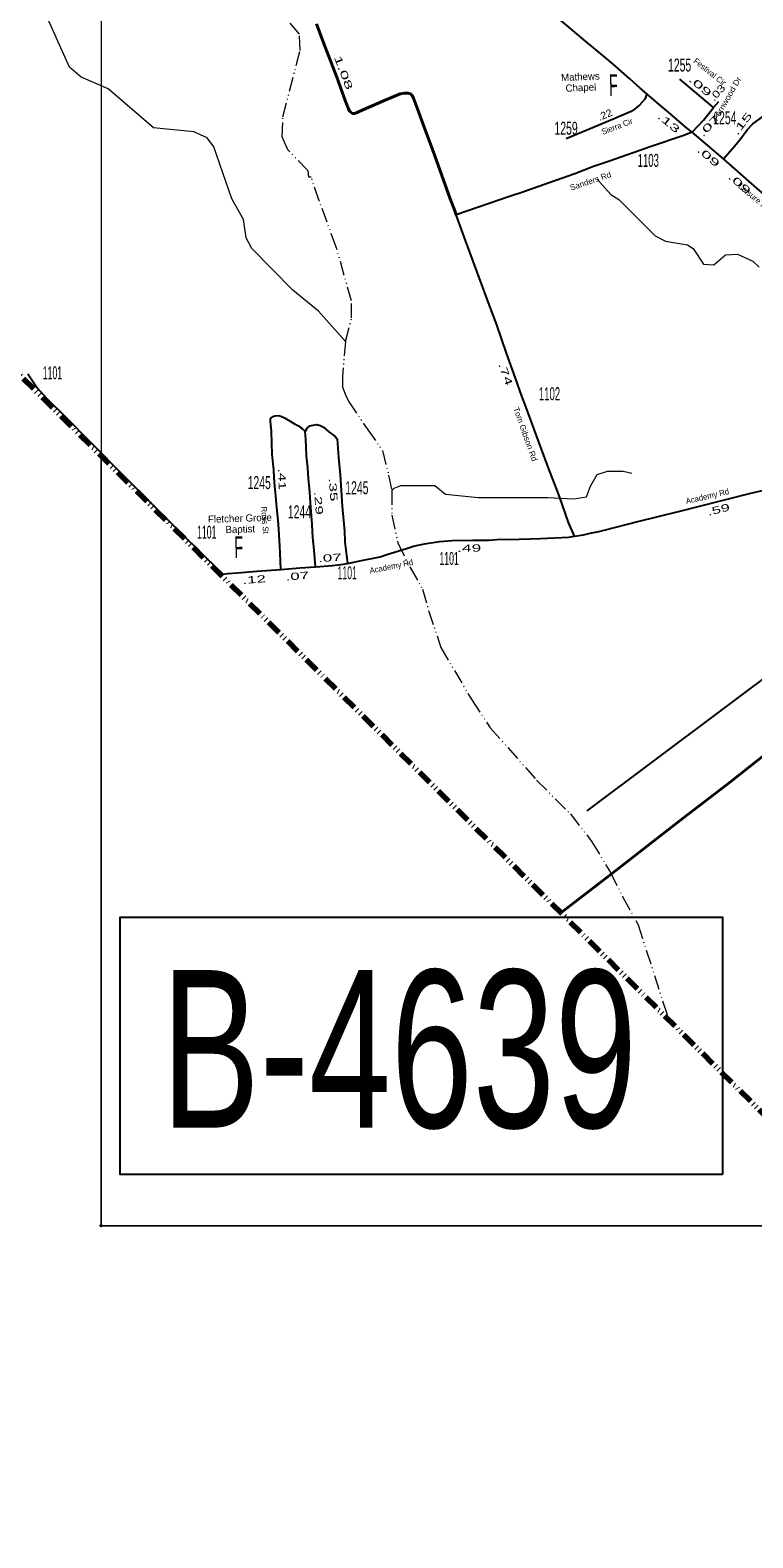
# Model space of a CAD drawing. Extents: x 546621 to 580268, y 97765 to 143943.
# Drawn here: x 558105 to 560605, y 102904 to 108120 of the extents above; entities that cross this region are included whole.
import ezdxf
from ezdxf.enums import TextEntityAlignment as Align

# ---------------------------------------------------------------- set-up
doc = ezdxf.new("R2010")
doc.units = 0
doc.header["$LTSCALE"] = 10
doc.header["$PDMODE"] = 32
doc.header["$PDSIZE"] = 5
doc.linetypes.add('DASH_DOUBLE_DOT', pattern=[9.2, 5, -1.2, 0.3, -1.2, 0.3, -1.2])
doc.linetypes.add('SHORT_DASHED', pattern=[2.7, 1.5, -1.2])
doc.layers.add('1', color=7, linetype='Continuous')
for name, color, linetype, lineweight in [('11', 7, 'Continuous', 40), ('17', 7, 'Continuous', 25), ('22', 7, 'Continuous', 25), ('3', 7, 'Continuous', 25), ('32', 7, 'Continuous', 25), ('52', 7, 'SHORT_DASHED', 60), ('56', 7, 'Continuous', 40), ('59', 7, 'DASH_DOUBLE_DOT', 13), ('62', 7, 'Continuous', 13), ('63', 7, 'Continuous', 13), ('8', 7, 'Continuous', 13)]:
    doc.layers.add(name, color=color, linetype=linetype, lineweight=lineweight)

msp = doc.modelspace()

# ---------------------------------------------------------------- linework, layer by layer
at = {"layer": '1'}
msp.add_point((558350.74, 103983.48), dxfattribs=at)
at = {"layer": '3'}
msp.add_line((561952.41, 106856.63), (560030.82, 105419.33), dxfattribs=at)
msp.add_lwpolyline([(560500.26, 104161.26), (558416.49, 104161.26), (558416.49, 105050.85), (560500.26, 105050.85)], close=True, dxfattribs=at)
at = {"layer": '32'}
for points in [[(560238.55, 107899.61), (560215.72, 107918.85), (560179.33, 107950.8), (560122, 108002.31), (560092.99, 108025.85), (560019.49, 108087.45), (559975.51, 108123.82), (559938.85, 108155.6), (559914.24, 108176.48), (559820.68, 108255.56), (559763.8, 108304.07), (559752.8, 108312.93), (559732.34, 108331.58), (559662.32, 108389.95), (559606.67, 108438.63), (559544.06, 108491.5), (559474.22, 108551.31), (559451.15, 108570.39), (559414.76, 108603.07), (559379.16, 108631.96), (559337.93, 108666.49), (559286.73, 108710.41), (559242.14, 108751.06), (559198.52, 108786.31)], [(560469.49, 107852.1), (560418.03, 107894.57), (560352.39, 107950.17)], [(560238.55, 107899.61), (560231.16, 107880.95), (560213.14, 107860.16), (560196.14, 107845.89), (560184.83, 107838.55), (560119.47, 107810.44), (560084.35, 107795.46), (559959.9, 107744.22)], [(560395.06, 107766.73), (560376.41, 107781.54), (560341.3, 107812.24), (560322.31, 107828), (560300.93, 107845.73), (560287.89, 107857.15), (560238.55, 107899.61)], [(560395.06, 107766.73), (560434.7, 107808.7), (560457.33, 107837.4), (560469.49, 107852.1), (560487.63, 107872.36)], [(560503.67, 107674.16), (560542.42, 107718.83), (560563.67, 107744.88), (560586.2, 107774.46), (560605.86, 107795.47), (560626.05, 107810.88), (560650.7, 107829.4), (560660.29, 107836.28), (560671.8, 107843.15)], [(560395.06, 107766.73), (560363.45, 107754.59), (560253.35, 107716.73), (560109.37, 107666.69), (560054.49, 107647.58), (559989.91, 107623.13), (559881.66, 107584.67), (559806.08, 107558.46), (559766.88, 107545.5), (559578.41, 107481.25)], [(560762.09, 107432.73), (560752.95, 107453.47), (560747.17, 107462.44), (560733.35, 107475.2), (560691.38, 107511.35), (560652.25, 107544.11), (560610.72, 107580.14), (560503.67, 107674.16), (560395.06, 107766.73)], [(559987.96, 106368.91), (559968.03, 106416.61), (559945.5, 106479.41), (559932.65, 106515.6), (559896.71, 106607.38), (559862.55, 106701.11), (559836.83, 106770.71), (559818.06, 106823.3), (559806.27, 106853.82), (559784.28, 106916.08), (559752.71, 107002.67), (559719.56, 107100.78), (559694.37, 107167.39), (559658.32, 107264.52), (559610.87, 107392.18), (559592.3, 107442.92), (559578.41, 107481.25)], [(558097.13, 106931.25), (558129.17, 106882.82), (558161.56, 106846.56), (558228.3, 106780.57), (558309.89, 106697.73), (558433.52, 106573.27), (558524.21, 106482.87), (558616.98, 106389.76), (558711.5, 106296.23), (558773.27, 106238.19)], [(558972.82, 106254), (558971.26, 106283.75), (558969.13, 106334.79), (558964.53, 106411.2), (558957.56, 106480.74), (558956.44, 106494.79), (558953.53, 106519.78), (558951.83, 106541.77), (558948.95, 106571.65), (558947.92, 106599.11), (558942.13, 106651.55), (558941.71, 106691.19), (558939.53, 106732.03), (558937.84, 106754.02), (558936.07, 106766.19), (558936.09, 106773.51), (558939.19, 106778.99), (558945.92, 106783.25), (558952.19, 106785.97), (558963.34, 106787.04), (558971.84, 106783.85), (558984.6, 106778.53), (559004.25, 106767.36), (559019.66, 106757.79), (559032.94, 106750.88), (559040.91, 106745.57), (559045.69, 106741.31), (559056.69, 106731.52)], [(559056.69, 106731.52), (559063.19, 106742.35), (559073.28, 106750.32), (559084.44, 106753.51), (559097.19, 106755.11), (559108.88, 106752.45), (559119.42, 106746.18), (559129.78, 106737.69), (559138.84, 106730.32), (559151.64, 106721.1), (559160.72, 106714.33), (559166.77, 106705.79), (559168.51, 106689.29), (559171.89, 106641.72), (559177.63, 106581.3), (559181.61, 106527.07), (559184.99, 106473.34), (559189, 106422.82), (559192.72, 106386.25), (559194.31, 106349.56), (559203.34, 106274.48)], [(559092.32, 106263.52), (559087.78, 106320.27), (559082.81, 106363.98), (559080.7, 106409.58), (559075.39, 106484.55), (559072.23, 106521.57), (559068.51, 106568.35), (559065.32, 106606.1), (559061.6, 106647.57), (559059.47, 106676.95), (559058.4, 106704.07), (559056.69, 106731.52)], [(559987.96, 106368.91), (560020.05, 106374.21), (560042.58, 106379.04), (560072.07, 106385.48), (560091.41, 106389.58), (560207.55, 106419.32), (560277.93, 106437.14), (560352.31, 106456.13), (560434.28, 106476.85), (560484.79, 106489.28), (560603.33, 106518.62), (560668.68, 106534.45), (560747.43, 106554.16), (560809.09, 106570.25), (560838.32, 106577.54), (560877.1, 106585.52), (560906.24, 106591.59)], [(559203.34, 106274.48), (559250.92, 106284.57), (559316.01, 106298.16), (559339.2, 106305.62), (559406.66, 106327.02), (559431.73, 106334.13), (559469.53, 106342.48), (559521.39, 106350.16), (559565.04, 106354.43), (559636.69, 106355.55), (559692.65, 106355.72), (559719.56, 106357.38), (559796.98, 106358.21), (559870.23, 106360.96), (559969.1, 106365.63), (559987.96, 106368.91)], [(558773.27, 106238.19), (558788.82, 106239.61), (558822.77, 106241.97), (558888.78, 106247.63), (558972.82, 106254)], [(558972.82, 106254), (559038.03, 106259.61), (559092.32, 106263.52)], [(559092.32, 106263.52), (559151.49, 106267.47), (559179.95, 106270.58), (559203.34, 106274.48)]]:
    msp.add_lwpolyline(points, dxfattribs=at)
at = {"layer": '32', "lineweight": 40}
msp.add_lwpolyline([(559578.41, 107481.25), (559573.11, 107498.49), (559558.67, 107535.79), (559504.63, 107684.87), (559488.45, 107728.58), (559468.01, 107783.84), (559445.2, 107847.95), (559431.41, 107884.02), (559426.59, 107893.21), (559420.49, 107899.3), (559411.38, 107901.19), (559400.42, 107901.9), (559385.73, 107898.9), (559363.79, 107890.49), (559325.29, 107874.25), (559243.96, 107838.12), (559234.17, 107833.32), (559226.86, 107830.9), (559220.17, 107831.58), (559214.09, 107835.85), (559210.43, 107838.91), (559206.21, 107847.47), (559195.4, 107876.84), (559166.02, 107956.88), (559138.37, 108028.96), (559119.14, 108079.65), (559096.35, 108141.39)], dxfattribs=at)
at = {"layer": '52', "linetype": 'DASH_DOUBLE_DOT', "lineweight": 70}
msp.add_lwpolyline([(546686.2, 117225.31), (547825.1, 117200.52), (553513, 111453.85), (567289.07, 97765.48)], dxfattribs=at)
at = {"layer": '56'}
msp.add_lwpolyline([(559941.65, 105066.13), (560099.85, 105187.77), (560365.57, 105394.49), (560527.7, 105519.33), (560689.14, 105647.77), (560837.23, 105763.62), (560993.66, 105887.04), (561140.7, 105999.96), (561304.15, 106134.43), (561441.1, 106250.34), (561573.46, 106336.64), (561864.25, 106549.37), (562110.5, 106734.35), (562379.23, 106933.03), (562781.8, 107221.46), (562879.87, 107301.46), (563051.34, 107428.91), (563404.9, 107694.31), (563728.45, 107938.69), (564135.09, 108254.17)], dxfattribs=at)
at = {"layer": '59', "linetype": 'Continuous'}
for points in [[(559196, 107043.04), (559102.75, 107147.93), (559014.06, 107219.71), (558872.62, 107364.59), (558852.5, 107400.99), (558842.75, 107464.2), (558802.5, 107536.04), (558740.06, 107716.33), (558717.5, 107746.79), (558671.75, 107767.71), (558532.19, 107781.5), (558375.5, 107916.68), (558281.62, 107957.55), (558241.06, 107991.37), (558150.81, 108192.23), (558048.12, 108452.37), (558013.06, 108495.08), (557878.62, 108569.77), (557762.19, 108657.13), (557597.94, 108772.45), (557560.12, 108813.21), (557481.81, 108927.8), (557484.5, 108955.77), (557604.62, 109061.41)], [(560065.62, 107604.88), (560113.5, 107550.91), (560141.25, 107533.34), (560267.75, 107407.78), (560303.12, 107390.09), (560379.31, 107376.56), (560399.44, 107364.14), (560434.75, 107310.44), (560470.44, 107307.72), (560511.31, 107342.92), (560551.81, 107345.12), (560605.19, 107320.05), (560627.75, 107299.59)]]:
    msp.add_lwpolyline(points, dxfattribs=at)
at = {"layer": '59'}
for points in [[(559196, 107043.04), (559217.31, 107124.16), (559217.31, 107182.79), (559164, 107369.32), (559105.38, 107529.2), (559077.44, 107610.57), (559069.81, 107610.72), (559067.38, 107632.78), (558996.69, 107705.21), (558976.56, 107750.62), (558979.62, 107819.59), (559039.06, 108049.48), (559036.94, 108105.54), (559004.31, 108144.21)], [(559196, 107043.04), (559185.38, 106921.64), (559185.38, 106884.34), (559196, 106857.69), (559206.69, 106836.38), (559270.62, 106740.45), (559323.88, 106665.84), (559345.25, 106580.56), (559355.88, 106527.27), (559355.88, 106441.99), (559377.19, 106346.06), (559419.81, 106260.8), (559462.5, 106186.19), (559483.81, 106111.57), (559526.44, 105983.67), (559633, 105802.46), (559697, 105706.54), (559856.88, 105525.34), (559974.12, 105408.09), (560048.75, 105312.16), (560112.69, 105205.58), (560155.31, 105120.3), (560208.62, 105024.38), (560314.41, 104695.74)]]:
    msp.add_lwpolyline(points, dxfattribs=at)
at = {"layer": '62'}
msp.add_lwpolyline([(559355.88, 106527.27), (559364.41, 106535.39), (559387.84, 106544.77), (559441.72, 106544.77), (559504.97, 106544.77), (559542.45, 106514.29), (559654.9, 106502.56), (559765.01, 106502.56), (559896.2, 106502.56), (559985.22, 106497.88), (560029.73, 106504.91), (560043.79, 106542.42), (560067.21, 106582.28), (560102.35, 106594), (560156.23, 106594), (560186.69, 106586.97)], dxfattribs=at)
at = {"layer": '63'}
for points in [[(558350.74, 117273.33), (558350.74, 103983.48), (561906.3, 103983.48), (562958.98, 103983.48)], [(561028.12, 103983.48), (560773.16, 103983.48), (560469.86, 103983.48), (560469.65, 103983.48), (558350.74, 103983.48), (558350.74, 106639.58)]]:
    msp.add_lwpolyline(points, dxfattribs=at)

# ---------------------------------------------------------------- texts
at = {"layer": '11'}
for s, rotation, p in [('Festival Cir', 321.513, (560397.69, 108009.26)), ('Sierra Cir', 20.819, (560086.49, 107757.57)), ('Academy Rd', 13.237, (560375.7, 106480.26)), ('Ross St', 274.12, (558903.97, 106470.72)), ('Academy Rd', 11.629, (559281.49, 106239.46))]:
    msp.add_text(s, height=20, rotation=rotation, dxfattribs=at).set_placement(p)
for s, rotation, width, p in [('Fernwood Dr', 60.081, 1.1, (560482.27, 107803.72)), ('Sanders Rd', 18.897, 1.05, (559976.96, 107564.4)), ('Leisure Rd', 320.257, 1.05, (560553.04, 107576.04)), ('Tom Gibson Rd', 289.48, 1.05, (559776.2, 106811.46))]:
    msp.add_text(s, height=20, rotation=rotation, dxfattribs=dict(at, width=width)).set_placement(p)
at = {"layer": '17'}
for s, rotation, width, p in [('1.08', 290.985, 1.9, (559177.71, 107968.3)), ('.09', 319.736, 1.95, (560415.13, 107916.69)), ('.03', 48.174, 1.35, (560491.84, 107894.87)), ('.22', 22.686, 1.1, (560098.67, 107815.3)), ('.13', 320.336, 1.9, (560306.26, 107789.34)), ('.07', 46.633, 1.95, (560463.09, 107780.5)), ('.15', 52.708, 1.9, (560578.23, 107788.75)), ('.09', 319.558, 1.95, (560443.66, 107672.74)), ('.09', 318.709, 1.95, (560551.13, 107579.24)), ('.74', 290.029, 1.75, (559738.2, 106925.69)), ('.41', 272.163, 1.6, (558964.18, 106565.87)), ('.35', 274.196, 1.75, (559141.35, 106529.23)), ('.29', 274.883, 1.75, (559090.63, 106482.43)), ('.59', 13.824, 1.7, (560489.66, 106449.28)), ('.07', 3.813, 1.75, (559142.78, 106281.92)), ('.49', 0.894, 1.8, (559624.18, 106315.35)), ('.07', 4.913, 1.75, (559030.52, 106218.81)), ('.12', 4.903, 1.75, (558880.86, 106206.8))]:
    msp.add_text(s, height=25, rotation=rotation, dxfattribs=dict(at, width=width)).set_placement(p, align=Align.CENTER)
at = {"layer": '22'}
for s, rotation, p in [('Mathews', 2.465, (560009.3, 107946.12)), ('Chapel', 2.465, (560010.91, 107908.65)), ('Fletcher Grove', 1.764, (558831.16, 106418.64)), ('Baptist', 1.764, (558832.31, 106381.16))]:
    msp.add_text(s, height=25, rotation=rotation, dxfattribs=at).set_placement(p, align=Align.CENTER)
at = {"layer": '22', "width": 0.5}
for rotation, p in [(1.381, (560123.96, 107891.91)), (1.407, (558827.61, 106293.39))]:
    msp.add_text('F', height=75, rotation=rotation, dxfattribs=at).set_placement(p, align=Align.CENTER)
at = {"layer": '3', "width": 0.7}
msp.add_text('B-4639', height=545, dxfattribs=at).set_placement((558559.09, 104323))
at = {"layer": '8'}
for s, width, p in [('1255', 0.6, (560352.09, 107976.41)), ('1254', 0.6, (560508.54, 107794.01)), ('1259', 0.6, (559959.27, 107757.92)), ('1103', 0.55, (560243.54, 107646.66)), ('1101', 0.5, (558182.3, 106911.96)), ('1101', 0.5, (558182.3, 106911.96)), ('1102', 0.55, (559901.88, 106839.31)), ('1102', 0.55, (559901.88, 106839.31)), ('1245', 0.6, (558897.7, 106531.86)), ('1245', 0.6, (558897.7, 106531.86)), ('1245', 0.6, (559235.49, 106514.13)), ('1244', 0.6, (559036.79, 106430.78)), ('1101', 0.5, (558716.06, 106360.68)), ('1101', 0.5, (558716.06, 106360.68)), ('1101', 0.5, (559554.58, 106269.66)), ('1101', 0.5, (559554.58, 106269.66)), ('1101', 0.5, (559201.92, 106219.83)), ('1101', 0.5, (559201.92, 106219.83))]:
    msp.add_text(s, height=45, dxfattribs=dict(at, width=width)).set_placement(p, align=Align.CENTER)

doc.saveas('drawing.dxf')
